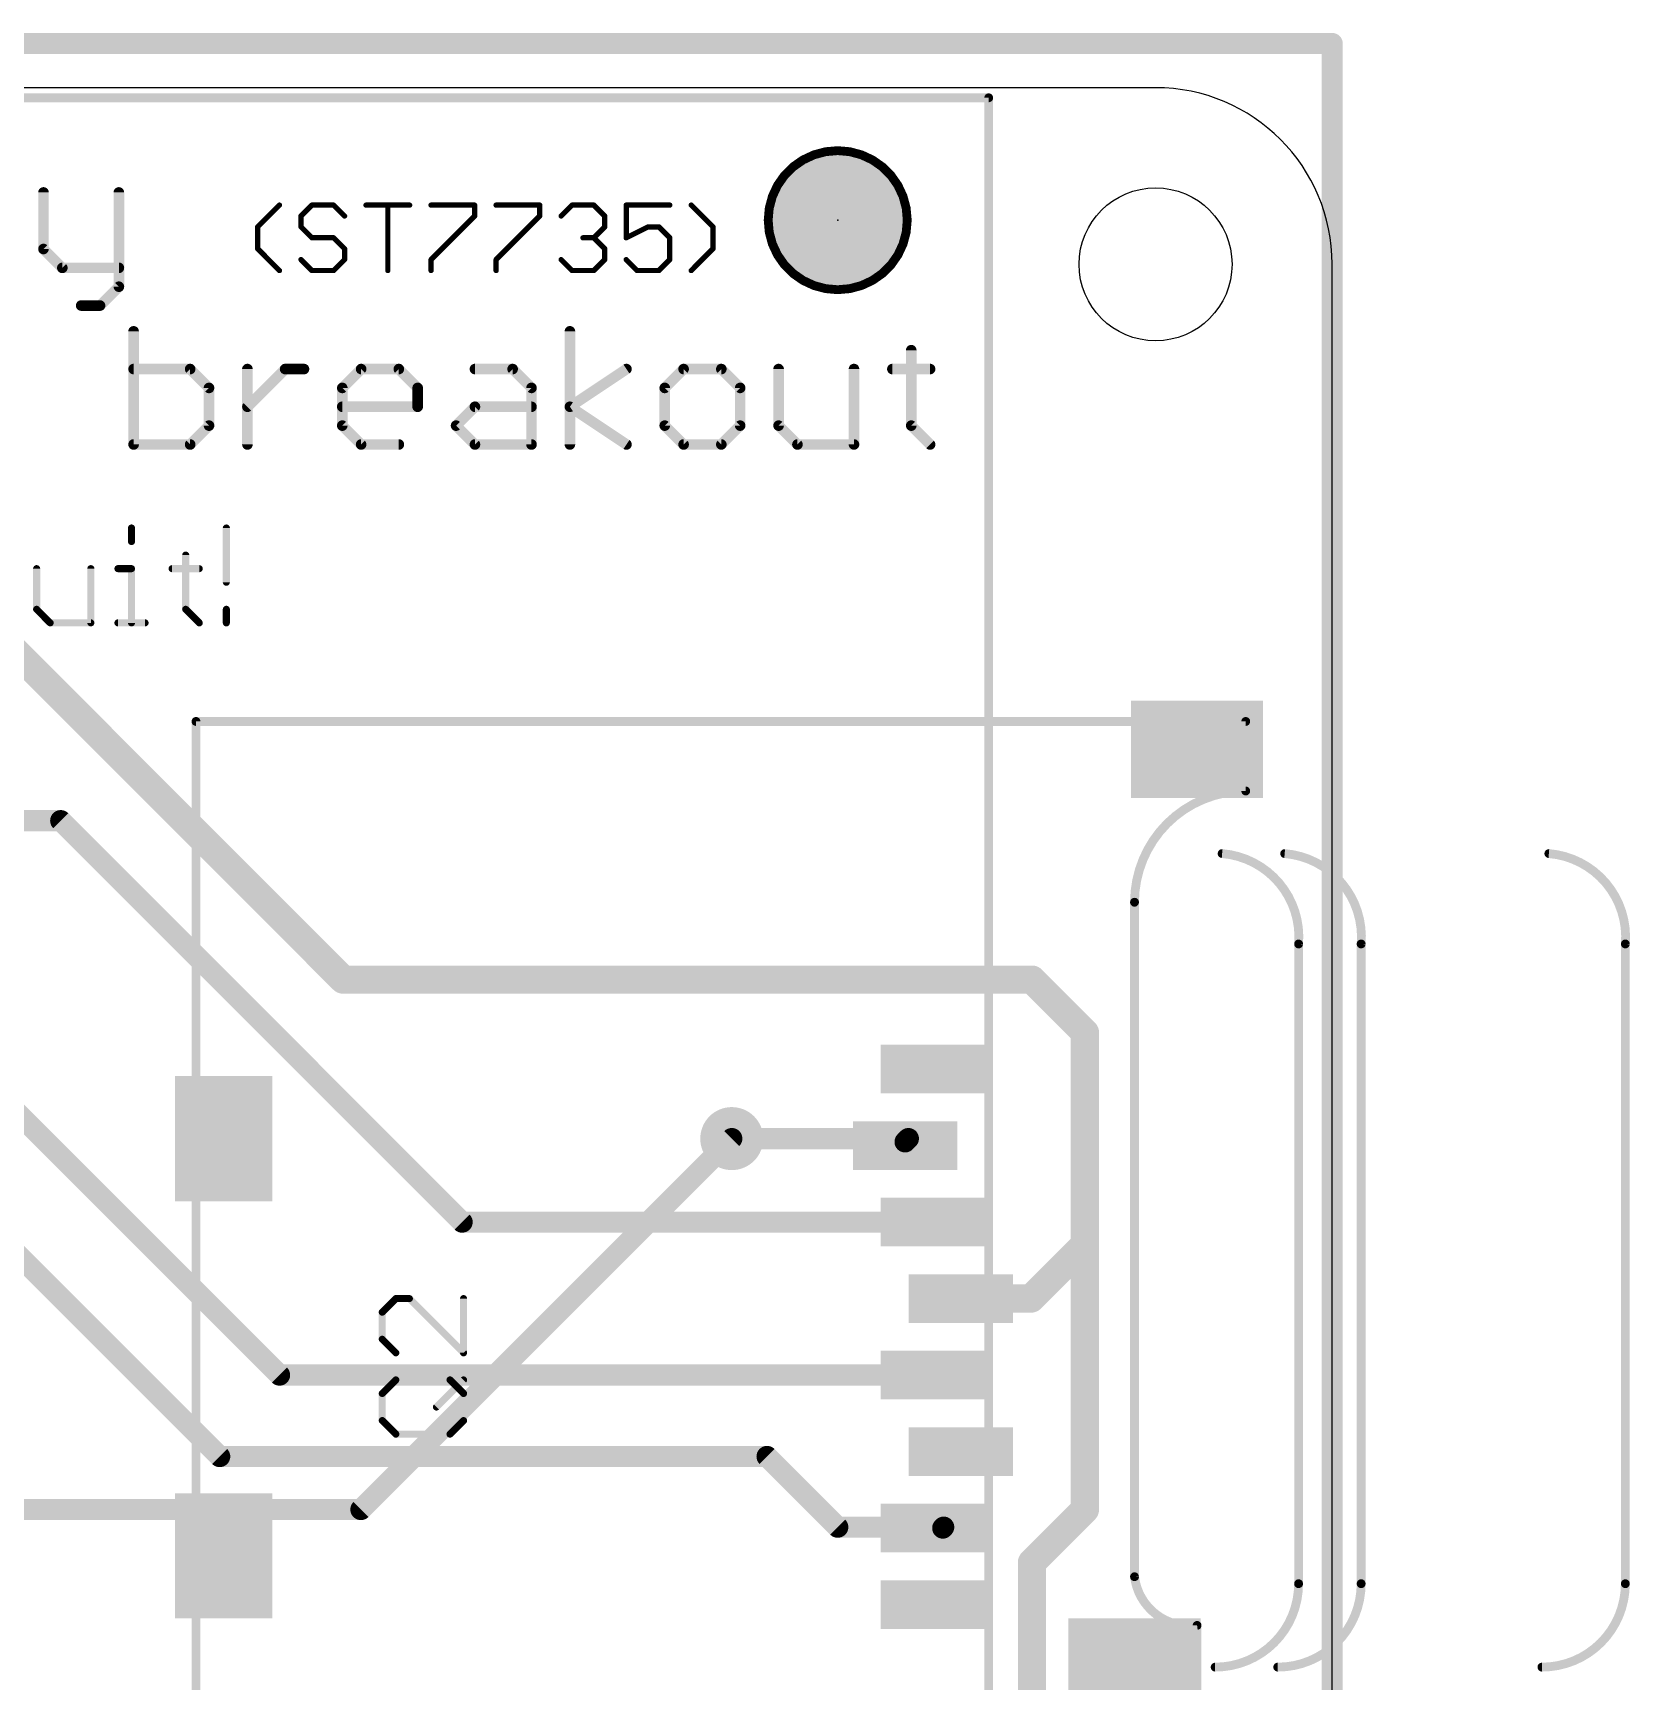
# Model space of a CAD drawing. Extents: x -28.1 to 32.2, y -17.9 to 17.9.
# Drawn here: x 9.25 to 32.22, y -5.77 to 17.93 of the extents above; entities that cross this region are included whole.
import ezdxf

# ---------------------------------------------------------------- set-up
doc = ezdxf.new("R2010")
doc.units = 0
for name, color, linetype in [('1', 12, 'CONTINUOUS'), ('16', 132, 'CONTINUOUS'), ('18', 110, 'CONTINUOUS'), ('20', 53, 'CONTINUOUS'), ('21', 253, 'CONTINUOUS'), ('22', 253, 'CONTINUOUS'), ('23', 53, 'CONTINUOUS'), ('25', 253, 'CONTINUOUS'), ('41', 12, 'CONTINUOUS')]:
    doc.layers.add(name, color=color, linetype=linetype)

# ---------------------------------------------------------------- blocks, each defined once
blk = doc.blocks.new('RECT')
blk.add_solid([(-0.5, -0.5), (0.5, -0.5), (-0.5, 0.5), (0.5, 0.5)])
blk = doc.blocks.new('PIE')
at = {"const_width": 0.5}
blk.add_lwpolyline([(0, -0.25, 1), (0, 0.25, 1), (0, -0.25)], format="xyb", dxfattribs=at)
blk = doc.blocks.new('ROUNDV')
at = {"const_width": 0.5}
blk.add_lwpolyline([(0, -0.25, 1), (0, 0.25, 1), (0, -0.25)], format="xyb", dxfattribs=at)

msp = doc.modelspace()

# ---------------------------------------------------------------- linework, layer by layer
at = {"layer": '1'}
for points, const_width in [([(-27.94, 17.78), (27.94, 17.78)], 0.3048), ([(27.94, 17.78), (27.94, -17.78)], 0.3048), ([(8.636, 9.398), (13.716, 4.318)], 0.4064), ([(-3.302, 6.604), (9.652, 6.604)], 0.3048), ([(9.652, 6.604), (15.425, 0.831)], 0.3048), ([(5.588, 5.842), (12.799, -1.369)], 0.3048), ([(13.716, 4.318), (23.622, 4.318)], 0.4064), ([(23.622, 4.318), (24.384, 3.556)], 0.4064), ([(24.384, 3.556), (24.384, 0.508)], 0.4064), ([(6.35, 3.048), (11.938, -2.54)], 0.3048), ([(19.304, 2.032), (21.844, 2.032)], 0.3048), ([(21.844, 2.032), (21.797, 1.985)], 0.3048), ([(21.797, 1.985), (21.797, 1.931)], 0.3048), ([(15.425, 0.831), (22.197, 0.831)], 0.3048), ([(24.384, 0.508), (23.607, -0.269)], 0.4064), ([(24.384, 0.508), (24.384, -3.302)], 0.4064), ([(23.607, -0.269), (22.597, -0.269)], 0.4064), ([(12.799, -1.369), (22.197, -1.369)], 0.3048), ([(11.938, -2.54), (19.812, -2.54)], 0.3048), ([(19.812, -2.54), (20.828, -3.556)], 0.3048), ([(24.384, -3.302), (23.622, -4.064)], 0.4064), ([(20.828, -3.556), (22.352, -3.556)], 0.3048), ([(22.339, -3.569), (22.197, -3.569)], 0.3048), ([(22.352, -3.556), (22.339, -3.569)], 0.3048), ([(23.622, -4.064), (23.622, -6.588)], 0.4064)]:
    msp.add_lwpolyline(points, dxfattribs=dict(at, const_width=const_width))
for points, const_width in [([(28.0162, 17.78, 1), (27.8638, 17.78)], 0.1524), ([(27.94, 17.7038, 1), (27.94, 17.8562)], 0.1524), ([(9.7059, 6.6579, 1), (9.5981, 6.5501)], 0.1524), ([(9.652, 6.5278, 1), (9.652, 6.6802)], 0.1524), ([(13.716, 4.4196, 1), (13.716, 4.2164)], 0.2032), ([(23.6938, 4.3898, 1), (23.5502, 4.2462)], 0.2032), ([(23.622, 4.2164, 1), (23.622, 4.4196)], 0.2032), ([(13.6442, 4.2462, 1), (13.7878, 4.3898)], 0.2032), ([(24.4856, 3.556, 1), (24.2824, 3.556)], 0.2032), ([(24.3122, 3.4842, 1), (24.4558, 3.6278)], 0.2032), ([(19.304, 2.1082, 1), (19.304, 1.9558)], 0.1524), ([(21.8732, 1.985, 1), (21.7208, 1.985)], 0.1524), ([(21.8979, 1.9781, 1), (21.7901, 2.0859)], 0.1524), ([(21.844, 1.9558, 1), (21.844, 2.1082)], 0.1524), ([(21.7431, 2.0389, 1), (21.8509, 1.9311)], 0.1524), ([(21.7208, 1.931, 1), (21.8732, 1.931)], 0.1524), ([(15.425, 0.9072, 1), (15.425, 0.7548)], 0.1524), ([(15.3711, 0.7771, 1), (15.4789, 0.8849)], 0.1524), ([(22.197, 0.7548, 1), (22.197, 0.9072)], 0.1524), ([(24.4856, 0.508, 1), (24.2824, 0.508)], 0.2032), ([(24.4558, 0.4362, 1), (24.3122, 0.5798)], 0.2032), ([(24.2824, 0.508, 1), (24.4856, 0.508)], 0.2032), ([(22.597, -0.1674, 1), (22.597, -0.3706)], 0.2032), ([(23.5352, -0.1972, 1), (23.6788, -0.3408)], 0.2032), ([(23.607, -0.3706, 1), (23.607, -0.1674)], 0.2032), ([(12.799, -1.2928, 1), (12.799, -1.4452)], 0.1524), ([(12.7451, -1.4229, 1), (12.8529, -1.3151)], 0.1524), ([(22.197, -1.4452, 1), (22.197, -1.2928)], 0.1524), ([(11.938, -2.4638, 1), (11.938, -2.6162)], 0.1524), ([(11.8841, -2.5939, 1), (11.9919, -2.4861)], 0.1524), ([(19.8659, -2.4861, 1), (19.7581, -2.5939)], 0.1524), ([(19.812, -2.6162, 1), (19.812, -2.4638)], 0.1524), ([(24.2824, -3.302, 1), (24.4856, -3.302)], 0.2032), ([(24.4558, -3.3738, 1), (24.3122, -3.2302)], 0.2032), ([(20.828, -3.4798, 1), (20.828, -3.6322)], 0.1524), ([(20.7741, -3.6099, 1), (20.8819, -3.5021)], 0.1524), ([(22.197, -3.4928, 1), (22.197, -3.6452)], 0.1524), ([(22.2851, -3.5151, 1), (22.3929, -3.6229)], 0.1524), ([(22.4059, -3.6099, 1), (22.2981, -3.5021)], 0.1524), ([(22.339, -3.6452, 1), (22.339, -3.4928)], 0.1524), ([(22.352, -3.6322, 1), (22.352, -3.4798)], 0.1524), ([(23.7236, -4.064, 1), (23.5204, -4.064)], 0.2032), ([(23.5502, -3.9922, 1), (23.6938, -4.1358)], 0.2032)]:
    msp.add_lwpolyline(points, format="xyb", dxfattribs=dict(at, const_width=const_width))
at = {"layer": '16', "const_width": 0.3048}
for points in [[(-27.94, 17.78), (27.94, 17.78)], [(27.94, 17.78), (27.94, -17.78)], [(13.97, -3.302), (19.304, 2.032)], [(3.048, -3.302), (13.97, -3.302)]]:
    msp.add_lwpolyline(points, dxfattribs=at)
at = {"layer": '16', "const_width": 0.1524}
for points in [[(28.0162, 17.78, 1), (27.8638, 17.78)], [(27.94, 17.7038, 1), (27.94, 17.8562)], [(19.3579, 1.9781, 1), (19.2501, 2.0859)], [(13.9161, -3.2481, 1), (14.0239, -3.3559)], [(13.97, -3.3782, 1), (13.97, -3.2258)]]:
    msp.add_lwpolyline(points, format="xyb", dxfattribs=at)
at = {"layer": '20'}
for p, q in [((25.4, 17.145), (-25.4, 17.145)), ((27.94, -14.605), (27.94, 14.605))]:
    msp.add_line(p, q, dxfattribs=at)
msp.add_circle((25.4, 14.605), 1.1, dxfattribs=at)
msp.add_arc((25.4, 14.605), 2.54, 0, 90, dxfattribs=at)
at = {"layer": '21'}
for points, const_width in [([(9.4036, 15.6389), (9.4036, 14.8254)], 0.1524), ([(10.4882, 15.6389), (10.4882, 14.283)], 0.1524), ([(12.4841, 15.1432), (12.7976, 15.4567)], 0.0762), ([(13.2645, 15.4567), (13.1078, 15.2999)], 0.0762), ([(13.5781, 15.4567), (13.2645, 15.4567)], 0.0762), ([(13.7348, 15.2999), (13.5781, 15.4567)], 0.0762), ([(14.0433, 15.4567), (14.6704, 15.4567)], 0.0762), ([(14.3568, 14.5161), (14.3568, 15.4567)], 0.0762), ([(14.9788, 15.4567), (15.6059, 15.4567)], 0.0762), ([(15.6059, 15.4567), (15.6059, 15.2999)], 0.0762), ([(15.9143, 15.4567), (16.5414, 15.4567)], 0.0762), ([(16.5414, 15.4567), (16.5414, 15.2999)], 0.0762), ([(16.8499, 15.2999), (17.0066, 15.4567)], 0.0762), ([(17.0066, 15.4567), (17.3202, 15.4567)], 0.0762), ([(17.3202, 15.4567), (17.4769, 15.2999)], 0.0762), ([(18.4124, 15.4567), (17.7854, 15.4567)], 0.0762), ([(17.7854, 15.4567), (17.7854, 14.9864)], 0.0762), ([(19.0344, 15.1432), (18.7209, 15.4567)], 0.0762), ([(12.4841, 14.8296), (12.4841, 15.1432)], 0.0762), ([(13.1078, 15.2999), (13.1078, 15.1432)], 0.0762), ([(13.1078, 15.1432), (13.2645, 14.9864)], 0.0762), ([(15.6059, 15.2999), (14.9788, 14.6729)], 0.0762), ([(16.5414, 15.2999), (15.9143, 14.6729)], 0.0762), ([(17.4769, 15.1432), (17.3202, 14.9864)], 0.0762), ([(17.4769, 15.2999), (17.4769, 15.1432)], 0.0762), ([(17.7854, 14.9864), (18.0989, 15.1432)], 0.0762), ([(18.0989, 15.1432), (18.2557, 15.1432)], 0.0762), ([(18.2557, 15.1432), (18.4124, 14.9864)], 0.0762), ([(19.0344, 14.8296), (19.0344, 15.1432)], 0.0762), ([(13.2645, 14.9864), (13.5781, 14.9864)], 0.0762), ([(13.5781, 14.9864), (13.7348, 14.8296)], 0.0762), ([(17.3202, 14.9864), (17.1634, 14.9864)], 0.0762), ([(17.3202, 14.9864), (17.4769, 14.8296)], 0.0762), ([(18.4124, 14.9864), (18.4124, 14.6729)], 0.0762), ([(9.4036, 14.8254), (9.6747, 14.5542)], 0.1524), ([(12.7976, 14.5161), (12.4841, 14.8296)], 0.0762), ([(13.2645, 14.5161), (13.1078, 14.6729)], 0.0762), ([(13.7348, 14.6729), (13.5781, 14.5161)], 0.0762), ([(13.7348, 14.8296), (13.7348, 14.6729)], 0.0762), ([(14.9788, 14.6729), (14.9788, 14.5161)], 0.0762), ([(15.9143, 14.6729), (15.9143, 14.5161)], 0.0762), ([(17.0066, 14.5161), (16.8499, 14.6729)], 0.0762), ([(17.4769, 14.6729), (17.3202, 14.5161)], 0.0762), ([(17.4769, 14.8296), (17.4769, 14.6729)], 0.0762), ([(17.9421, 14.5161), (17.7854, 14.6729)], 0.0762), ([(18.4124, 14.6729), (18.2557, 14.5161)], 0.0762), ([(18.7209, 14.5161), (19.0344, 14.8296)], 0.0762), ([(9.6747, 14.5542), (10.4882, 14.5542)], 0.1524), ([(13.5781, 14.5161), (13.2645, 14.5161)], 0.0762), ([(17.3202, 14.5161), (17.0066, 14.5161)], 0.0762), ([(18.2557, 14.5161), (17.9421, 14.5161)], 0.0762), ([(10.4882, 14.283), (10.2171, 14.0119)], 0.1524), ([(10.2171, 14.0119), (9.9459, 14.0119)], 0.1524), ([(10.7001, 13.6412), (10.7001, 12.0142)], 0.1524), ([(16.9758, 12.0142), (16.9758, 13.6412)], 0.1524), ([(21.8856, 13.37), (21.8856, 12.2854)], 0.1524), ([(11.5136, 13.0989), (10.7001, 13.0989)], 0.1524), ([(11.7847, 12.8277), (11.5136, 13.0989)], 0.1524), ([(12.3372, 12.0142), (12.3372, 13.0989)], 0.1524), ([(12.3372, 12.5565), (12.8795, 13.0989)], 0.1524), ([(12.8795, 13.0989), (13.1507, 13.0989)], 0.1524), ([(13.7015, 12.8277), (13.9727, 13.0989)], 0.1524), ([(13.9727, 13.0989), (14.515, 13.0989)], 0.1524), ([(14.515, 13.0989), (14.7862, 12.8277)], 0.1524), ([(15.6098, 13.0989), (16.1522, 13.0989)], 0.1524), ([(16.1522, 13.0989), (16.4233, 12.8277)], 0.1524), ([(16.9758, 12.5565), (17.7893, 13.0989)], 0.1524), ([(18.6113, 13.0989), (18.3401, 12.8277)], 0.1524), ([(19.1536, 13.0989), (18.6113, 13.0989)], 0.1524), ([(19.4248, 12.8277), (19.1536, 13.0989)], 0.1524), ([(19.9773, 13.0989), (19.9773, 12.2854)], 0.1524), ([(21.0619, 12.0142), (21.0619, 13.0989)], 0.1524), ([(21.6144, 13.0989), (22.1568, 13.0989)], 0.1524), ([(11.7847, 12.2854), (11.7847, 12.8277)], 0.1524), ([(13.7015, 12.2854), (13.7015, 12.8277)], 0.1524), ([(14.7862, 12.8277), (14.7862, 12.5565)], 0.1524), ([(16.4233, 12.8277), (16.4233, 12.0142)], 0.1524), ([(18.3401, 12.8277), (18.3401, 12.2854)], 0.1524), ([(19.4248, 12.2854), (19.4248, 12.8277)], 0.1524), ([(14.7862, 12.5565), (13.7015, 12.5565)], 0.1524), ([(15.3387, 12.2854), (15.6098, 12.5565)], 0.1524), ([(15.6098, 12.5565), (16.4233, 12.5565)], 0.1524), ([(17.7893, 12.0142), (16.9758, 12.5565)], 0.1524), ([(11.5136, 12.0142), (11.7847, 12.2854)], 0.1524), ([(13.9727, 12.0142), (13.7015, 12.2854)], 0.1524), ([(15.6098, 12.0142), (15.3387, 12.2854)], 0.1524), ([(18.3401, 12.2854), (18.6113, 12.0142)], 0.1524), ([(19.1536, 12.0142), (19.4248, 12.2854)], 0.1524), ([(19.9773, 12.2854), (20.2484, 12.0142)], 0.1524), ([(21.8856, 12.2854), (22.1568, 12.0142)], 0.1524), ([(10.7001, 12.0142), (11.5136, 12.0142)], 0.1524), ([(14.515, 12.0142), (13.9727, 12.0142)], 0.1524), ([(16.4233, 12.0142), (15.6098, 12.0142)], 0.1524), ([(18.6113, 12.0142), (19.1536, 12.0142)], 0.1524), ([(20.2484, 12.0142), (21.0619, 12.0142)], 0.1524), ([(10.6697, 10.8131), (10.6697, 10.6182)], 0.1016), ([(12.034, 10.8131), (12.034, 10.0335)], 0.1016), ([(11.4493, 10.4233), (11.4493, 9.6437)], 0.1016), ([(9.3054, 10.2284), (9.3054, 9.6437)], 0.1016), ([(10.085, 9.4488), (10.085, 10.2284)], 0.1016), ([(10.4748, 10.2284), (10.6697, 10.2284)], 0.1016), ([(10.6697, 10.2284), (10.6697, 9.4488)], 0.1016), ([(11.2544, 10.2284), (11.6442, 10.2284)], 0.1016), ([(9.3054, 9.6437), (9.5003, 9.4488)], 0.1016), ([(9.5003, 9.4488), (10.085, 9.4488)], 0.1016), ([(10.4748, 9.4488), (10.8646, 9.4488)], 0.1016), ([(11.4493, 9.6437), (11.6442, 9.4488)], 0.1016), ([(12.034, 9.6437), (12.034, 9.4488)], 0.1016), ([(26.697, 8.031), (11.597, 8.031)], 0.127), ([(11.597, 8.031), (11.597, -5.969)], 0.127), ([(26.697, 7.031), (26.697, 8.031)], 0.127), ([(25.097, -4.269), (25.097, 5.431)], 0.127), ([(27.457, -4.369), (27.457, 4.831)], 0.127), ([(28.357, -4.369), (28.357, 4.831)], 0.127), ([(32.157, -4.369), (32.157, 4.831)], 0.127), ([(25.997, -5.969), (25.997, -4.969)], 0.127)]:
    msp.add_lwpolyline(points, dxfattribs=dict(at, const_width=const_width))
for points, const_width in [([(9.4417, 15.6389, 1), (9.3655, 15.6389)], 0.0762), ([(10.5263, 15.6389, 1), (10.4501, 15.6389)], 0.0762), ([(12.8111, 15.4432, 1), (12.7842, 15.4702)], 0.0381), ([(13.2645, 15.4758, 1), (13.2645, 15.4377)], 0.0381), ([(13.278, 15.4432, 1), (13.2511, 15.4702)], 0.0381), ([(13.5915, 15.4702, 1), (13.5646, 15.4432)], 0.0381), ([(13.5781, 15.4377, 1), (13.5781, 15.4758)], 0.0381), ([(14.0433, 15.4758, 1), (14.0433, 15.4377)], 0.0381), ([(14.3759, 15.4567, 1), (14.3378, 15.4567)], 0.0381), ([(14.6704, 15.4377, 1), (14.6704, 15.4758)], 0.0381), ([(14.9788, 15.4758, 1), (14.9788, 15.4377)], 0.0381), ([(15.6249, 15.4567, 1), (15.5868, 15.4567)], 0.0381), ([(15.6059, 15.4377, 1), (15.6059, 15.4758)], 0.0381), ([(15.9143, 15.4758, 1), (15.9143, 15.4377)], 0.0381), ([(16.5605, 15.4567, 1), (16.5224, 15.4567)], 0.0381), ([(16.5414, 15.4377, 1), (16.5414, 15.4758)], 0.0381), ([(17.0066, 15.4758, 1), (17.0066, 15.4377)], 0.0381), ([(17.0201, 15.4432, 1), (16.9931, 15.4702)], 0.0381), ([(17.3336, 15.4702, 1), (17.3067, 15.4432)], 0.0381), ([(17.3202, 15.4377, 1), (17.3202, 15.4758)], 0.0381), ([(17.7854, 15.4758, 1), (17.7854, 15.4377)], 0.0381), ([(17.8044, 15.4567, 1), (17.7663, 15.4567)], 0.0381), ([(18.4124, 15.4377, 1), (18.4124, 15.4758)], 0.0381), ([(18.7344, 15.4702, 1), (18.7074, 15.4432)], 0.0381), ([(12.5031, 15.1432, 1), (12.465, 15.1432)], 0.0381), ([(12.4706, 15.1566, 1), (12.4976, 15.1297)], 0.0381), ([(13.1268, 15.2999, 1), (13.0887, 15.2999)], 0.0381), ([(13.0943, 15.3134, 1), (13.1212, 15.2865)], 0.0381), ([(13.1212, 15.1566, 1), (13.0943, 15.1297)], 0.0381), ([(13.7214, 15.2865, 1), (13.7483, 15.3134)], 0.0381), ([(15.5868, 15.2999, 1), (15.6249, 15.2999)], 0.0381), ([(15.6194, 15.2865, 1), (15.5924, 15.3134)], 0.0381), ([(16.5224, 15.2999, 1), (16.5605, 15.2999)], 0.0381), ([(16.5549, 15.2865, 1), (16.5279, 15.3134)], 0.0381), ([(16.8364, 15.3134, 1), (16.8633, 15.2865)], 0.0381), ([(17.496, 15.2999, 1), (17.4579, 15.2999)], 0.0381), ([(17.4635, 15.2865, 1), (17.4904, 15.3134)], 0.0381), ([(17.4904, 15.1297, 1), (17.4635, 15.1566)], 0.0381), ([(18.0989, 15.1622, 1), (18.0989, 15.1241)], 0.0381), ([(18.1074, 15.1261, 1), (18.0904, 15.1602)], 0.0381), ([(18.2691, 15.1566, 1), (18.2422, 15.1297)], 0.0381), ([(18.2557, 15.1241, 1), (18.2557, 15.1622)], 0.0381), ([(19.0535, 15.1432, 1), (19.0154, 15.1432)], 0.0381), ([(19.021, 15.1297, 1), (19.0479, 15.1566)], 0.0381), ([(13.0887, 15.1432, 1), (13.1268, 15.1432)], 0.0381), ([(13.2645, 15.0055, 1), (13.2645, 14.9674)], 0.0381), ([(13.2511, 14.9729, 1), (13.278, 14.9999)], 0.0381), ([(13.5915, 14.9999, 1), (13.5646, 14.9729)], 0.0381), ([(13.5781, 14.9674, 1), (13.5781, 15.0055)], 0.0381), ([(17.1634, 15.0055, 1), (17.1634, 14.9674)], 0.0381), ([(17.3336, 14.9999, 1), (17.3067, 14.9729)], 0.0381), ([(17.3067, 14.9999, 1), (17.3336, 14.9729)], 0.0381), ([(17.3202, 14.9674, 1), (17.3202, 15.0055)], 0.0381), ([(17.4579, 15.1432, 1), (17.496, 15.1432)], 0.0381), ([(17.7769, 15.0034, 1), (17.7939, 14.9694)], 0.0381), ([(17.7663, 14.9864, 1), (17.8044, 14.9864)], 0.0381), ([(18.4315, 14.9864, 1), (18.3934, 14.9864)], 0.0381), ([(18.399, 14.9729, 1), (18.4259, 14.9999)], 0.0381), ([(9.4305, 14.8523, 1), (9.3766, 14.7984)], 0.0762), ([(9.3655, 14.8254, 1), (9.4417, 14.8254)], 0.0762), ([(12.465, 14.8296, 1), (12.5031, 14.8296)], 0.0381), ([(12.4976, 14.8431, 1), (12.4706, 14.8162)], 0.0381), ([(13.1212, 14.6863, 1), (13.0943, 14.6594)], 0.0381), ([(13.7539, 14.8296, 1), (13.7158, 14.8296)], 0.0381), ([(13.7214, 14.8162, 1), (13.7483, 14.8431)], 0.0381), ([(13.7483, 14.6594, 1), (13.7214, 14.6863)], 0.0381), ([(14.9979, 14.6729, 1), (14.9598, 14.6729)], 0.0381), ([(14.9653, 14.6863, 1), (14.9923, 14.6594)], 0.0381), ([(15.9334, 14.6729, 1), (15.8953, 14.6729)], 0.0381), ([(15.9009, 14.6863, 1), (15.9278, 14.6594)], 0.0381), ([(16.8633, 14.6863, 1), (16.8364, 14.6594)], 0.0381), ([(17.496, 14.8296, 1), (17.4579, 14.8296)], 0.0381), ([(17.4635, 14.8162, 1), (17.4904, 14.8431)], 0.0381), ([(17.4904, 14.6594, 1), (17.4635, 14.6863)], 0.0381), ([(17.7988, 14.6863, 1), (17.7719, 14.6594)], 0.0381), ([(18.4259, 14.6594, 1), (18.399, 14.6863)], 0.0381), ([(19.0154, 14.8296, 1), (19.0535, 14.8296)], 0.0381), ([(19.0479, 14.8162, 1), (19.021, 14.8431)], 0.0381), ([(9.6747, 14.5923, 1), (9.6747, 14.5161)], 0.0762), ([(9.6478, 14.5273, 1), (9.7017, 14.5811)], 0.0762), ([(10.4882, 14.5161, 1), (10.4882, 14.5923)], 0.0762), ([(12.7842, 14.5026, 1), (12.8111, 14.5296)], 0.0381), ([(13.2645, 14.5352, 1), (13.2645, 14.4971)], 0.0381), ([(13.2511, 14.5026, 1), (13.278, 14.5296)], 0.0381), ([(13.5646, 14.5296, 1), (13.5915, 14.5026)], 0.0381), ([(13.5781, 14.4971, 1), (13.5781, 14.5352)], 0.0381), ([(13.7158, 14.6729, 1), (13.7539, 14.6729)], 0.0381), ([(14.3378, 14.5161, 1), (14.3759, 14.5161)], 0.0381), ([(14.9598, 14.5161, 1), (14.9979, 14.5161)], 0.0381), ([(15.8953, 14.5161, 1), (15.9334, 14.5161)], 0.0381), ([(17.0066, 14.5352, 1), (17.0066, 14.4971)], 0.0381), ([(16.9931, 14.5026, 1), (17.0201, 14.5296)], 0.0381), ([(17.3067, 14.5296, 1), (17.3336, 14.5026)], 0.0381), ([(17.3202, 14.4971, 1), (17.3202, 14.5352)], 0.0381), ([(17.4579, 14.6729, 1), (17.496, 14.6729)], 0.0381), ([(17.9421, 14.5352, 1), (17.9421, 14.4971)], 0.0381), ([(17.9287, 14.5026, 1), (17.9556, 14.5296)], 0.0381), ([(18.2422, 14.5296, 1), (18.2691, 14.5026)], 0.0381), ([(18.2557, 14.4971, 1), (18.2557, 14.5352)], 0.0381), ([(18.3934, 14.6729, 1), (18.4315, 14.6729)], 0.0381), ([(18.7074, 14.5296, 1), (18.7344, 14.5026)], 0.0381), ([(10.4501, 14.283, 1), (10.5263, 14.283)], 0.0762), ([(10.5152, 14.2561, 1), (10.4613, 14.31)], 0.0762), ([(9.9459, 14.05, 1), (9.9459, 13.9738)], 0.0762), ([(10.1901, 14.0388, 1), (10.244, 13.9849)], 0.0762), ([(10.2171, 13.9738, 1), (10.2171, 14.05)], 0.0762), ([(10.7382, 13.6412, 1), (10.662, 13.6412)], 0.0762), ([(17.0139, 13.6412, 1), (16.9377, 13.6412)], 0.0762), ([(21.9237, 13.37, 1), (21.8475, 13.37)], 0.0762), ([(10.7001, 13.137, 1), (10.7001, 13.0608)], 0.0762), ([(11.5405, 13.1258, 1), (11.4866, 13.0719)], 0.0762), ([(11.5136, 13.0608, 1), (11.5136, 13.137)], 0.0762), ([(12.3753, 13.0989, 1), (12.2991, 13.0989)], 0.0762), ([(12.8795, 13.137, 1), (12.8795, 13.0608)], 0.0762), ([(12.9065, 13.0719, 1), (12.8526, 13.1258)], 0.0762), ([(13.1507, 13.0608, 1), (13.1507, 13.137)], 0.0762), ([(13.9727, 13.137, 1), (13.9727, 13.0608)], 0.0762), ([(13.9996, 13.0719, 1), (13.9457, 13.1258)], 0.0762), ([(14.5419, 13.1258, 1), (14.4881, 13.0719)], 0.0762), ([(14.515, 13.0608, 1), (14.515, 13.137)], 0.0762), ([(15.6098, 13.137, 1), (15.6098, 13.0608)], 0.0762), ([(16.1791, 13.1258, 1), (16.1252, 13.0719)], 0.0762), ([(16.1522, 13.0608, 1), (16.1522, 13.137)], 0.0762), ([(17.8105, 13.0672, 1), (17.7682, 13.1306)], 0.0762), ([(18.6113, 13.137, 1), (18.6113, 13.0608)], 0.0762), ([(18.6382, 13.0719, 1), (18.5843, 13.1258)], 0.0762), ([(19.1806, 13.1258, 1), (19.1267, 13.0719)], 0.0762), ([(19.1536, 13.0608, 1), (19.1536, 13.137)], 0.0762), ([(20.0154, 13.0989, 1), (19.9392, 13.0989)], 0.0762), ([(21.1, 13.0989, 1), (21.0238, 13.0989)], 0.0762), ([(21.6144, 13.137, 1), (21.6144, 13.0608)], 0.0762), ([(22.1568, 13.0608, 1), (22.1568, 13.137)], 0.0762), ([(11.8228, 12.8277, 1), (11.7466, 12.8277)], 0.0762), ([(11.7578, 12.8008, 1), (11.8117, 12.8546)], 0.0762), ([(13.7396, 12.8277, 1), (13.6634, 12.8277)], 0.0762), ([(13.6746, 12.8546, 1), (13.7285, 12.8008)], 0.0762), ([(14.8243, 12.8277, 1), (14.7481, 12.8277)], 0.0762), ([(14.7592, 12.8008, 1), (14.8131, 12.8546)], 0.0762), ([(16.4614, 12.8277, 1), (16.3852, 12.8277)], 0.0762), ([(16.3964, 12.8008, 1), (16.4503, 12.8546)], 0.0762), ([(18.3782, 12.8277, 1), (18.302, 12.8277)], 0.0762), ([(18.3132, 12.8546, 1), (18.3671, 12.8008)], 0.0762), ([(19.4629, 12.8277, 1), (19.3867, 12.8277)], 0.0762), ([(19.3978, 12.8008, 1), (19.4517, 12.8546)], 0.0762), ([(12.3103, 12.5835, 1), (12.3642, 12.5296)], 0.0762), ([(13.7015, 12.5946, 1), (13.7015, 12.5184)], 0.0762), ([(14.7481, 12.5565, 1), (14.8243, 12.5565)], 0.0762), ([(14.7862, 12.5184, 1), (14.7862, 12.5946)], 0.0762), ([(15.6098, 12.5946, 1), (15.6098, 12.5184)], 0.0762), ([(15.6368, 12.5296, 1), (15.5829, 12.5835)], 0.0762), ([(16.4233, 12.5184, 1), (16.4233, 12.5946)], 0.0762), ([(16.997, 12.5882, 1), (16.9547, 12.5248)], 0.0762), ([(16.9547, 12.5882, 1), (16.997, 12.5248)], 0.0762), ([(11.8117, 12.2584, 1), (11.7578, 12.3123)], 0.0762), ([(13.7285, 12.3123, 1), (13.6746, 12.2584)], 0.0762), ([(15.3656, 12.3123, 1), (15.3117, 12.2584)], 0.0762), ([(15.3117, 12.3123, 1), (15.3656, 12.2584)], 0.0762), ([(18.3671, 12.3123, 1), (18.3132, 12.2584)], 0.0762), ([(19.4517, 12.2584, 1), (19.3978, 12.3123)], 0.0762), ([(20.0042, 12.3123, 1), (19.9503, 12.2584)], 0.0762), ([(21.9125, 12.3123, 1), (21.8587, 12.2584)], 0.0762), ([(10.7001, 12.0523, 1), (10.7001, 11.9761)], 0.0762), ([(11.5136, 11.9761, 1), (11.5136, 12.0523)], 0.0762), ([(11.7466, 12.2854, 1), (11.8228, 12.2854)], 0.0762), ([(13.6634, 12.2854, 1), (13.7396, 12.2854)], 0.0762), ([(13.9727, 12.0523, 1), (13.9727, 11.9761)], 0.0762), ([(14.515, 11.9761, 1), (14.515, 12.0523)], 0.0762), ([(15.6098, 12.0523, 1), (15.6098, 11.9761)], 0.0762), ([(16.4233, 11.9761, 1), (16.4233, 12.0523)], 0.0762), ([(18.302, 12.2854, 1), (18.3782, 12.2854)], 0.0762), ([(18.6113, 12.0523, 1), (18.6113, 11.9761)], 0.0762), ([(19.1536, 11.9761, 1), (19.1536, 12.0523)], 0.0762), ([(19.3867, 12.2854, 1), (19.4629, 12.2854)], 0.0762), ([(19.9392, 12.2854, 1), (20.0154, 12.2854)], 0.0762), ([(20.2484, 12.0523, 1), (20.2484, 11.9761)], 0.0762), ([(21.0619, 11.9761, 1), (21.0619, 12.0523)], 0.0762), ([(21.8475, 12.2854, 1), (21.9237, 12.2854)], 0.0762), ([(10.662, 12.0142, 1), (10.7382, 12.0142)], 0.0762), ([(11.4866, 12.0411, 1), (11.5405, 11.9873)], 0.0762), ([(12.2991, 12.0142, 1), (12.3753, 12.0142)], 0.0762), ([(13.9457, 11.9873, 1), (13.9996, 12.0411)], 0.0762), ([(15.5829, 11.9873, 1), (15.6368, 12.0411)], 0.0762), ([(16.3852, 12.0142, 1), (16.4614, 12.0142)], 0.0762), ([(16.9377, 12.0142, 1), (17.0139, 12.0142)], 0.0762), ([(17.7682, 11.9825, 1), (17.8105, 12.0459)], 0.0762), ([(18.5843, 11.9873, 1), (18.6382, 12.0411)], 0.0762), ([(19.1267, 12.0411, 1), (19.1806, 11.9873)], 0.0762), ([(20.2215, 11.9873, 1), (20.2754, 12.0411)], 0.0762), ([(21.0238, 12.0142, 1), (21.1, 12.0142)], 0.0762), ([(22.1298, 11.9873, 1), (22.1837, 12.0411)], 0.0762), ([(10.6951, 10.8131, 1), (10.6443, 10.8131)], 0.0508), ([(12.0594, 10.8131, 1), (12.0086, 10.8131)], 0.0508), ([(10.6443, 10.6182, 1), (10.6951, 10.6182)], 0.0508), ([(11.4747, 10.4233, 1), (11.4239, 10.4233)], 0.0508), ([(9.3308, 10.2284, 1), (9.28, 10.2284)], 0.0508), ([(10.1104, 10.2284, 1), (10.0596, 10.2284)], 0.0508), ([(10.4748, 10.2538, 1), (10.4748, 10.203)], 0.0508), ([(10.6951, 10.2284, 1), (10.6443, 10.2284)], 0.0508), ([(10.6697, 10.203, 1), (10.6697, 10.2538)], 0.0508), ([(11.2544, 10.2538, 1), (11.2544, 10.203)], 0.0508), ([(11.6442, 10.203, 1), (11.6442, 10.2538)], 0.0508), ([(12.0086, 10.0335, 1), (12.0594, 10.0335)], 0.0508), ([(9.3233, 9.6617, 1), (9.2874, 9.6257)], 0.0508), ([(9.28, 9.6437, 1), (9.3308, 9.6437)], 0.0508), ([(9.5003, 9.4742, 1), (9.5003, 9.4234)], 0.0508), ([(9.4823, 9.4308, 1), (9.5182, 9.4668)], 0.0508), ([(10.085, 9.4234, 1), (10.085, 9.4742)], 0.0508), ([(10.4748, 9.4742, 1), (10.4748, 9.4234)], 0.0508), ([(10.8646, 9.4234, 1), (10.8646, 9.4742)], 0.0508), ([(11.4672, 9.6617, 1), (11.4313, 9.6257)], 0.0508), ([(11.4239, 9.6437, 1), (11.4747, 9.6437)], 0.0508), ([(11.6262, 9.4308, 1), (11.6621, 9.4668)], 0.0508), ([(12.0594, 9.6437, 1), (12.0086, 9.6437)], 0.0508), ([(10.0596, 9.4488, 1), (10.1104, 9.4488)], 0.0508), ([(10.6443, 9.4488, 1), (10.6951, 9.4488)], 0.0508), ([(12.0086, 9.4488, 1), (12.0594, 9.4488)], 0.0508), ([(11.597, 8.0628, 1), (11.597, 7.9993)], 0.0635), ([(11.6288, 8.031, 1), (11.5653, 8.031)], 0.0635), ([(26.7288, 8.031, 1), (26.6653, 8.031)], 0.0635), ([(26.697, 7.9993, 1), (26.697, 8.0628)], 0.0635), ([(26.697, 7.031, 0.4142), (25.097, 5.431)], 0.127), ([(26.6653, 7.031, 1), (26.7288, 7.031)], 0.0635), ([(26.697, 6.9993, 1), (26.697, 7.0628)], 0.0635), ([(27.457, 4.831, 0.4142), (26.357, 6.131)], 0.127), ([(26.3596, 6.1626, 1), (26.3544, 6.0994)], 0.0635), ([(28.357, 4.831, 0.4142), (27.257, 6.131)], 0.127), ([(27.2596, 6.1626, 1), (27.2544, 6.0994)], 0.0635), ([(32.157, 4.831, 0.4142), (31.057, 6.131)], 0.127), ([(31.0596, 6.1626, 1), (31.0544, 6.0994)], 0.0635), ([(25.1288, 5.431, 1), (25.0653, 5.431)], 0.0635), ([(25.0653, 5.431, 1), (25.1288, 5.431)], 0.0635), ([(27.4254, 4.8336, 1), (27.4886, 4.8284)], 0.0635), ([(27.4887, 4.831, 1), (27.4253, 4.831)], 0.0635), ([(28.3888, 4.831, 1), (28.3253, 4.831)], 0.0635), ([(28.3254, 4.8336, 1), (28.3886, 4.8284)], 0.0635), ([(32.1888, 4.831, 1), (32.1253, 4.831)], 0.0635), ([(32.1254, 4.8336, 1), (32.1886, 4.8284)], 0.0635), ([(25.097, -4.269, 0.4142), (25.997, -4.969)], 0.127), ([(25.1285, -4.2651, 1), (25.0655, -4.2729)], 0.0635), ([(25.0653, -4.269, 1), (25.1288, -4.269)], 0.0635), ([(26.257, -5.569, 0.4142), (27.457, -4.369)], 0.127), ([(27.157, -5.569, 0.4142), (28.357, -4.369)], 0.127), ([(27.4887, -4.369, 1), (27.4253, -4.369)], 0.0635), ([(27.4253, -4.369, 1), (27.4887, -4.369)], 0.0635), ([(28.3888, -4.369, 1), (28.3253, -4.369)], 0.0635), ([(28.3253, -4.369, 1), (28.3888, -4.369)], 0.0635), ([(30.957, -5.569, 0.4142), (32.157, -4.369)], 0.127), ([(32.1888, -4.369, 1), (32.1253, -4.369)], 0.0635), ([(32.1253, -4.369, 1), (32.1888, -4.369)], 0.0635), ([(26.0287, -4.969, 1), (25.9653, -4.969)], 0.0635), ([(26.0009, -5.0005, 1), (25.9931, -4.9375)], 0.0635), ([(26.257, -5.5373, 1), (26.257, -5.6007)], 0.0635), ([(27.157, -5.5373, 1), (27.157, -5.6007)], 0.0635), ([(30.957, -5.5373, 1), (30.957, -5.6007)], 0.0635)]:
    msp.add_lwpolyline(points, format="xyb", dxfattribs=dict(at, const_width=const_width))
at = {"layer": '22', "const_width": 0.127}
for points in [[(23, 17), (-23, 17)], [(23, -17), (23, 17)]]:
    msp.add_lwpolyline(points, dxfattribs=at)
at = {"layer": '22', "const_width": 0.0635}
for points in [[(23.0317, 17, 1), (22.9683, 17)], [(23, 16.9683, 1), (23, 17.0317)]]:
    msp.add_lwpolyline(points, format="xyb", dxfattribs=at)
at = {"layer": '23'}
msp.add_point((20.828, 15.24), dxfattribs=at)
at = {"layer": '25', "const_width": 0.1016}
for points in [[(14.4717, -0.2692), (14.2768, -0.4641)], [(14.6666, -0.2692), (14.4717, -0.2692)], [(15.4462, -1.0488), (14.6666, -0.2692)], [(15.4462, -0.2692), (15.4462, -1.0488)], [(14.2768, -0.4641), (14.2768, -0.8539)], [(14.2768, -0.8539), (14.4717, -1.0488)], [(14.2768, -1.6335), (14.4717, -1.4386)], [(14.4717, -1.4386), (15.2513, -1.4386)], [(15.0564, -1.8284), (15.4462, -1.4386)], [(15.2513, -1.4386), (15.4462, -1.6335)], [(14.2768, -2.0233), (14.2768, -1.6335)], [(15.4462, -1.6335), (15.4462, -2.0233)], [(14.4717, -2.2182), (14.2768, -2.0233)], [(15.4462, -2.0233), (15.2513, -2.2182)], [(15.2513, -2.2182), (14.4717, -2.2182)]]:
    msp.add_lwpolyline(points, dxfattribs=at)
at = {"layer": '25', "const_width": 0.0508}
for points in [[(14.4717, -0.2438, 1), (14.4717, -0.2946)], [(14.4897, -0.2872, 1), (14.4537, -0.2512)], [(14.6846, -0.2512, 1), (14.6486, -0.2872)], [(14.6666, -0.2946, 1), (14.6666, -0.2438)], [(15.4716, -0.2692, 1), (15.4208, -0.2692)], [(14.2588, -0.4461, 1), (14.2948, -0.4821)], [(14.3022, -0.4641, 1), (14.2514, -0.4641)], [(14.2948, -0.8359, 1), (14.2588, -0.8719)], [(14.2514, -0.8539, 1), (14.3022, -0.8539)], [(14.4537, -1.0668, 1), (14.4897, -1.0308)], [(15.4208, -1.0488, 1), (15.4716, -1.0488)], [(15.4282, -1.0668, 1), (15.4642, -1.0308)], [(14.4717, -1.4132, 1), (14.4717, -1.464)], [(14.4897, -1.4566, 1), (14.4537, -1.4206)], [(15.2693, -1.4206, 1), (15.2333, -1.4566)], [(15.2513, -1.464, 1), (15.2513, -1.4132)], [(15.4642, -1.4566, 1), (15.4282, -1.4206)], [(14.2588, -1.6155, 1), (14.2948, -1.6515)], [(14.3022, -1.6335, 1), (14.2514, -1.6335)], [(15.4716, -1.6335, 1), (15.4208, -1.6335)], [(15.4282, -1.6515, 1), (15.4642, -1.6155)], [(15.0384, -1.8104, 1), (15.0744, -1.8464)], [(14.2948, -2.0053, 1), (14.2588, -2.0413)], [(14.2514, -2.0233, 1), (14.3022, -2.0233)], [(15.4208, -2.0233, 1), (15.4716, -2.0233)], [(15.4642, -2.0413, 1), (15.4282, -2.0053)], [(14.4717, -2.1928, 1), (14.4717, -2.2436)], [(14.4537, -2.2362, 1), (14.4897, -2.2002)], [(15.2333, -2.2002, 1), (15.2693, -2.2362)], [(15.2513, -2.2436, 1), (15.2513, -2.1928)]]:
    msp.add_lwpolyline(points, format="xyb", dxfattribs=at)
at = {"layer": '41', "const_width": 0.127}
for points in [[(20.328, 16.106), (20.1852, 16.006)], [(20.486, 16.1797), (20.328, 16.106)], [(20.3773, 16.129), (21.2787, 16.129)], [(20.6544, 16.2248), (20.486, 16.1797)], [(20.828, 16.24), (20.6544, 16.2248)], [(21.0016, 16.2248), (20.828, 16.24)], [(21.17, 16.1797), (21.0016, 16.2248)], [(21.328, 16.106), (21.17, 16.1797)], [(21.4708, 16.006), (21.328, 16.106)], [(20.062, 15.8828), (19.962, 15.74)], [(20.0565, 15.875), (21.5995, 15.875)], [(20.1852, 16.006), (20.062, 15.8828)], [(20.1812, 16.002), (21.4748, 16.002)], [(21.594, 15.8828), (21.4708, 16.006)], [(21.694, 15.74), (21.594, 15.8828)], [(19.8883, 15.582), (19.8432, 15.4136)], [(19.962, 15.74), (19.8883, 15.582)], [(19.9065, 15.621), (21.7495, 15.621)], [(19.9676, 15.748), (21.6884, 15.748)], [(21.7677, 15.582), (21.694, 15.74)], [(21.8128, 15.4136), (21.7677, 15.582)], [(19.8432, 15.4136), (19.828, 15.24)], [(19.8391, 15.367), (21.8169, 15.367)], [(19.8647, 15.494), (21.7913, 15.494)], [(21.828, 15.24), (21.8128, 15.4136)], [(19.828, 15.24), (19.8432, 15.0664)], [(19.828, 15.24), (21.828, 15.24)], [(19.8391, 15.113), (21.8169, 15.113)], [(21.8128, 15.0664), (21.828, 15.24)], [(19.8432, 15.0664), (19.8883, 14.898)], [(19.8647, 14.986), (21.7913, 14.986)], [(19.8883, 14.898), (19.962, 14.74)], [(21.694, 14.74), (21.7677, 14.898)], [(21.7677, 14.898), (21.8128, 15.0664)], [(19.9065, 14.859), (21.7495, 14.859)], [(19.962, 14.74), (20.062, 14.5972)], [(19.9676, 14.732), (21.6884, 14.732)], [(21.594, 14.5972), (21.694, 14.74)], [(20.0565, 14.605), (21.5995, 14.605)], [(20.062, 14.5972), (20.1852, 14.474)], [(20.1812, 14.478), (21.4748, 14.478)], [(20.1852, 14.474), (20.328, 14.374)], [(21.328, 14.374), (21.4708, 14.474)], [(21.4708, 14.474), (21.594, 14.5972)], [(20.328, 14.374), (20.486, 14.3003)], [(20.3773, 14.351), (21.2787, 14.351)], [(20.486, 14.3003), (20.6544, 14.2552)], [(20.6544, 14.2552), (20.828, 14.24)], [(20.828, 14.24), (21.0016, 14.2552)], [(21.0016, 14.2552), (21.17, 14.3003)], [(21.17, 14.3003), (21.328, 14.374)]]:
    msp.add_lwpolyline(points, dxfattribs=at)
at = {"layer": '41', "const_width": 0.0635}
for points in [[(20.3146, 16.1348, 1), (20.3414, 16.0772)], [(20.3462, 16.08, 1), (20.3098, 16.132)], [(20.3773, 16.1608, 1), (20.3773, 16.0973)], [(20.4778, 16.2104, 1), (20.4942, 16.149)], [(20.4994, 16.1509, 1), (20.4726, 16.2085)], [(20.6516, 16.2564, 1), (20.6571, 16.1932)], [(20.6626, 16.1941, 1), (20.6461, 16.2555)], [(20.8308, 16.2716, 1), (20.8252, 16.2084)], [(20.8308, 16.2084, 1), (20.8252, 16.2716)], [(21.0099, 16.2555, 1), (20.9934, 16.1941)], [(20.9989, 16.1932, 1), (21.0044, 16.2564)], [(21.1834, 16.2085, 1), (21.1566, 16.1509)], [(21.1618, 16.149, 1), (21.1782, 16.2104)], [(21.2787, 16.0973, 1), (21.2787, 16.1608)], [(21.3462, 16.132, 1), (21.3098, 16.08)], [(21.3146, 16.0772, 1), (21.3414, 16.1348)], [(20.0565, 15.9068, 1), (20.0565, 15.8432)], [(20.0395, 15.9052, 1), (20.0844, 15.8603)], [(20.088, 15.8646, 1), (20.0359, 15.901)], [(20.1812, 16.0338, 1), (20.1812, 15.9703)], [(20.167, 16.0321, 1), (20.2034, 15.98)], [(20.2077, 15.9836, 1), (20.1628, 16.0285)], [(21.4932, 16.0285, 1), (21.4483, 15.9836)], [(21.4526, 15.98, 1), (21.489, 16.0321)], [(21.4748, 15.9703, 1), (21.4748, 16.0338)], [(21.6201, 15.901, 1), (21.568, 15.8646)], [(21.5716, 15.8603, 1), (21.6165, 15.9052)], [(21.5995, 15.8432, 1), (21.5995, 15.9068)], [(19.919, 15.5738, 1), (19.8576, 15.5902)], [(19.9065, 15.6528, 1), (19.9065, 15.5892)], [(19.936, 15.7582, 1), (19.988, 15.7218)], [(19.9908, 15.7266, 1), (19.9332, 15.7534)], [(19.9676, 15.7798, 1), (19.9676, 15.7163)], [(21.7228, 15.7534, 1), (21.6652, 15.7266)], [(21.668, 15.7218, 1), (21.72, 15.7582)], [(21.6884, 15.7163, 1), (21.6884, 15.7798)], [(21.7984, 15.5902, 1), (21.737, 15.5738)], [(21.7495, 15.5892, 1), (21.7495, 15.6528)], [(19.8391, 15.3988, 1), (19.8391, 15.3353)], [(19.8125, 15.4219, 1), (19.8739, 15.4054)], [(19.8748, 15.4109, 1), (19.8116, 15.4164)], [(19.8647, 15.5258, 1), (19.8647, 15.4623)], [(19.8595, 15.5954, 1), (19.9171, 15.5686)], [(21.7389, 15.5686, 1), (21.7965, 15.5954)], [(21.8444, 15.4164, 1), (21.7812, 15.4109)], [(21.7821, 15.4054, 1), (21.8435, 15.4219)], [(21.7913, 15.4623, 1), (21.7913, 15.5258)], [(21.8169, 15.3353, 1), (21.8169, 15.3988)], [(19.828, 15.2718, 1), (19.828, 15.2082)], [(19.8596, 15.2428, 1), (19.7964, 15.2372)], [(19.7964, 15.2428, 1), (19.8596, 15.2372)], [(19.8391, 15.1448, 1), (19.8391, 15.0813)], [(21.8596, 15.2372, 1), (21.7964, 15.2428)], [(21.7964, 15.2372, 1), (21.8596, 15.2428)], [(21.8169, 15.0813, 1), (21.8169, 15.1448)], [(21.828, 15.2082, 1), (21.828, 15.2718)], [(19.8739, 15.0746, 1), (19.8125, 15.0581)], [(19.8116, 15.0636, 1), (19.8748, 15.0691)], [(19.8647, 15.0178, 1), (19.8647, 14.9543)], [(19.9171, 14.9114, 1), (19.8595, 14.8846)], [(19.8576, 14.8898, 1), (19.919, 14.9062)], [(21.737, 14.9062, 1), (21.7984, 14.8898)], [(21.7965, 14.8846, 1), (21.7389, 14.9114)], [(21.7812, 15.0691, 1), (21.8444, 15.0636)], [(21.8435, 15.0581, 1), (21.7821, 15.0746)], [(21.7913, 14.9543, 1), (21.7913, 15.0178)], [(19.9065, 14.8908, 1), (19.9065, 14.8272)], [(19.988, 14.7582, 1), (19.936, 14.7218)], [(19.9332, 14.7266, 1), (19.9908, 14.7534)], [(19.9676, 14.7638, 1), (19.9676, 14.7003)], [(21.6652, 14.7534, 1), (21.7228, 14.7266)], [(21.72, 14.7218, 1), (21.668, 14.7582)], [(21.6884, 14.7003, 1), (21.6884, 14.7638)], [(21.7495, 14.8272, 1), (21.7495, 14.8908)], [(20.0565, 14.6368, 1), (20.0565, 14.5732)], [(20.0844, 14.6197, 1), (20.0395, 14.5748)], [(20.0359, 14.579, 1), (20.088, 14.6154)], [(20.1812, 14.5098, 1), (20.1812, 14.4463)], [(20.2034, 14.5, 1), (20.167, 14.4479)], [(20.1628, 14.4515, 1), (20.2077, 14.4964)], [(21.4483, 14.4964, 1), (21.4932, 14.4515)], [(21.489, 14.4479, 1), (21.4526, 14.5)], [(21.4748, 14.4463, 1), (21.4748, 14.5098)], [(21.568, 14.6154, 1), (21.6201, 14.579)], [(21.6165, 14.5748, 1), (21.5716, 14.6197)], [(21.5995, 14.5732, 1), (21.5995, 14.6368)], [(20.3414, 14.4028, 1), (20.3146, 14.3452)], [(20.3098, 14.348, 1), (20.3462, 14.4)], [(20.3773, 14.3828, 1), (20.3773, 14.3193)], [(20.4942, 14.331, 1), (20.4778, 14.2696)], [(20.4726, 14.2715, 1), (20.4994, 14.3291)], [(20.6571, 14.2868, 1), (20.6516, 14.2236)], [(20.6461, 14.2245, 1), (20.6626, 14.2859)], [(20.8252, 14.2716, 1), (20.8308, 14.2084)], [(20.8252, 14.2084, 1), (20.8308, 14.2716)], [(20.9934, 14.2859, 1), (21.0099, 14.2245)], [(21.0044, 14.2236, 1), (20.9989, 14.2868)], [(21.1566, 14.3291, 1), (21.1834, 14.2715)], [(21.1782, 14.2696, 1), (21.1618, 14.331)], [(21.2787, 14.3193, 1), (21.2787, 14.3828)], [(21.3098, 14.4, 1), (21.3462, 14.348)], [(21.3414, 14.3452, 1), (21.3146, 14.4028)]]:
    msp.add_lwpolyline(points, format="xyb", dxfattribs=at)

# ---------------------------------------------------------------- block references
at = {"layer": '1'}
msp.add_blockref('PIE', (20.828, 15.24), dxfattribs=at)
for p, xscale, yscale, rotation in [((25.997, 7.631), 1.4, 1.9, 90), ((22.197, 3.031), 0.7, 1.5, 90), ((11.997, 2.031), 1.4, 1.8, 180), ((21.797, 1.931), 0.7, 1.5, 90), ((22.197, 0.831), 0.7, 1.5, 90), ((22.597, -0.269), 0.7, 1.5, 90), ((22.197, -1.369), 0.7, 1.5, 90), ((22.597, -2.469), 0.7, 1.5, 90), ((11.997, -3.969), 1.4, 1.8, 180), ((22.197, -3.569), 0.7, 1.5, 90), ((22.197, -4.669), 0.7, 1.5, 90), ((25.097, -5.569), 1.4, 1.9, 90)]:
    msp.add_blockref('RECT', p, dxfattribs=dict(at, xscale=xscale, yscale=yscale, rotation=rotation))
at = {"layer": '18', "xscale": 0.9064, "yscale": 0.9064}
msp.add_blockref('ROUNDV', (19.304, 2.032), dxfattribs=at)
msp.add_blockref('ROUNDV', (19.304, 2.032), dxfattribs=at)

doc.saveas('drawing.dxf')
